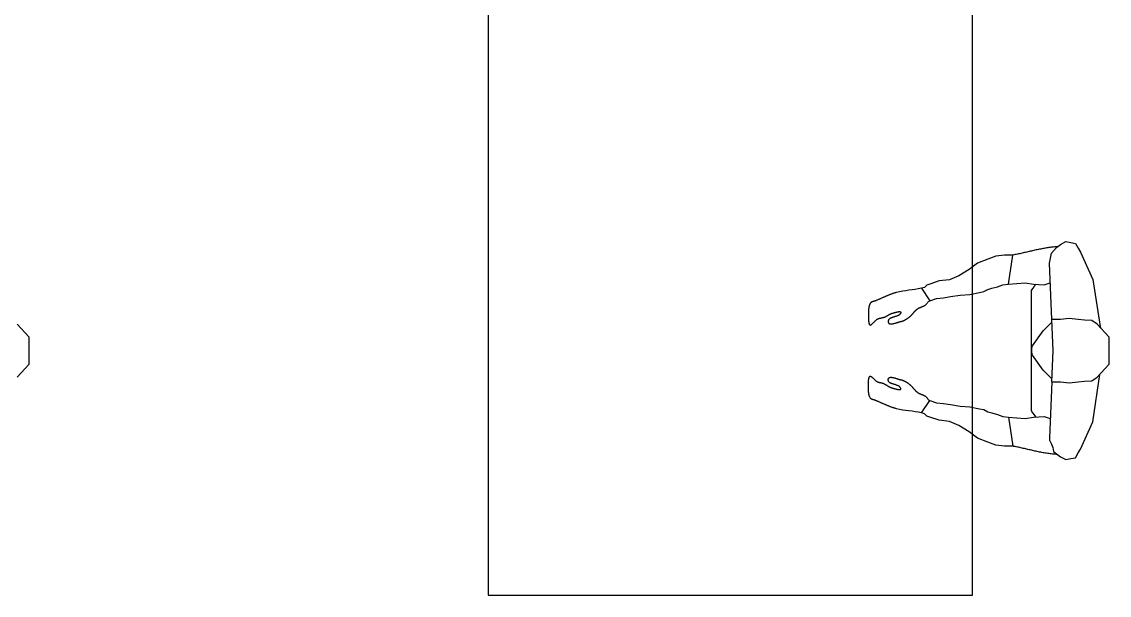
# Model space of a CAD drawing. Header units: millimetres. Extents: x -155 to 94595, y -3153 to 63413.
# Drawn here: x 79670 to 82408, y 54772 to 56214 of the extents above; entities that cross this region are included whole.
import ezdxf

# ---------------------------------------------------------------- set-up
doc = ezdxf.new("R2010")
doc.units = ezdxf.units.MM
doc.layers.add('int', color=185, linetype='Continuous')

msp = doc.modelspace()

# ---------------------------------------------------------------- linework, layer by layer
at = {"layer": 'int'}
for p, q in [((80844.65, 57270.146), (80844.65, 54771.746)), ((82063.85, 54771.746), (82063.85, 57270.146)), ((82285.373, 55654.44), (82298.568, 55661.365)), ((82298.568, 55661.365), (82311.33, 55658.812)), ((82311.33, 55658.812), (82322.816, 55656.515)), ((82182.682, 55630.954), (82179.745, 55630.328)), ((82185.617, 55631.594), (82182.682, 55630.954)), ((82188.552, 55632.244), (82185.617, 55631.594)), ((82191.485, 55632.905), (82188.552, 55632.244)), ((82194.417, 55633.573), (82191.485, 55632.905)), ((82197.348, 55634.248), (82194.417, 55633.573)), ((82200.278, 55634.927), (82197.348, 55634.248)), ((82203.209, 55635.609), (82200.278, 55634.927)), ((82206.139, 55636.291), (82203.209, 55635.609)), ((82209.069, 55636.972), (82206.139, 55636.291)), ((82211.999, 55637.651), (82209.069, 55636.972)), ((82214.93, 55638.325), (82211.999, 55637.651)), ((82217.862, 55638.993), (82214.93, 55638.325)), ((82220.795, 55639.652), (82217.862, 55638.993)), ((82223.728, 55640.301), (82220.795, 55639.652)), ((82226.664, 55640.939), (82223.728, 55640.301)), ((82229.6, 55641.563), (82226.664, 55640.939)), ((82232.539, 55642.172), (82229.6, 55641.563)), ((82235.479, 55642.764), (82232.539, 55642.172)), ((82238.422, 55643.336), (82235.479, 55642.764)), ((82241.368, 55643.888), (82238.422, 55643.336)), ((82244.316, 55644.418), (82241.368, 55643.888)), ((82247.266, 55644.923), (82244.316, 55644.418)), ((82250.22, 55645.402), (82247.266, 55644.923)), ((82253.178, 55645.853), (82250.22, 55645.402)), ((82256.139, 55646.275), (82253.178, 55645.853)), ((82259.103, 55646.664), (82256.139, 55646.275)), ((82257.699, 55607.312), (82262.689, 55632.415)), ((82262.072, 55647.021), (82259.103, 55646.664)), ((82265.045, 55647.343), (82262.072, 55647.021)), ((82262.689, 55632.415), (82275.102, 55646.736)), ((82262.689, 55632.415), (82262.689, 55632.415)), ((82268.022, 55647.628), (82265.045, 55647.343)), ((82271.004, 55647.874), (82268.022, 55647.628)), ((82273.99, 55648.079), (82271.004, 55647.874)), ((82276.982, 55648.243), (82273.99, 55648.079)), ((82275.102, 55646.736), (82285.373, 55654.44)), ((82277.118, 55648.248), (82276.982, 55648.243)), ((82322.816, 55656.515), (82329.8, 55644.604)), ((82329.8, 55644.604), (82335.482, 55634.661)), ((82335.482, 55634.661), (82366.648, 55566.095)), ((82076.061, 55606.91), (82055.014, 55591.074)), ((82102.324, 55617.011), (82076.061, 55606.91)), ((82122.168, 55624.643), (82102.324, 55617.011)), ((82144.159, 55627.241), (82122.168, 55624.643)), ((82165.026, 55627.461), (82144.159, 55627.241)), ((82154.575, 55554.309), (82165.026, 55627.461)), ((82167.975, 55627.994), (82165.026, 55627.461)), ((82170.921, 55628.549), (82167.975, 55627.994)), ((82173.864, 55629.124), (82170.921, 55628.549)), ((82176.805, 55629.718), (82173.864, 55629.124)), ((82179.745, 55630.328), (82176.805, 55629.718)), ((82263.263, 55465.599), (82257.699, 55607.312)), ((82055.014, 55591.074), (82029.172, 55575.21)), ((81948.618, 55551.842), (81942.706, 55545.756)), ((81956.02, 55554.309), (81948.618, 55551.842)), ((81980.082, 55562.33), (81956.02, 55554.309)), ((82005.831, 55565.207), (81980.082, 55562.33)), ((82029.172, 55575.21), (82005.831, 55565.207)), ((82126.585, 55547.805), (82140.259, 55552.878)), ((82140.259, 55552.878), (82154.575, 55554.309)), ((82154.575, 55554.309), (82175.39, 55556.391)), ((82175.39, 55556.391), (82196.614, 55557.753)), ((82196.614, 55557.753), (82217.277, 55554.309)), ((82218.758, 55548.626), (82214.888, 55543.229)), ((82217.277, 55554.309), (82244.02, 55552.894)), ((82222.64, 55554.028), (82218.758, 55548.626)), ((82244.02, 55552.894), (82259.656, 55557.471)), ((82244.02, 55552.894), (82244.02, 55552.894)), ((82366.648, 55566.095), (82366.648, 55566.095)), ((82366.648, 55566.095), (82385.347, 55447.665)), ((81839.995, 55521.285), (81838.672, 55520.7)), ((81841.319, 55521.867), (81839.995, 55521.285)), ((81842.644, 55522.446), (81841.319, 55521.867)), ((81843.971, 55523.021), (81842.644, 55522.446)), ((81845.299, 55523.593), (81843.971, 55523.021)), ((81846.629, 55524.159), (81845.299, 55523.593)), ((81847.96, 55524.721), (81846.629, 55524.159)), ((81849.294, 55525.277), (81847.96, 55524.721)), ((81850.629, 55525.827), (81849.294, 55525.277)), ((81851.967, 55526.371), (81850.629, 55525.827)), ((81853.307, 55526.907), (81851.967, 55526.371)), ((81854.65, 55527.436), (81853.307, 55526.907)), ((81855.996, 55527.957), (81854.65, 55527.436)), ((81857.344, 55528.47), (81855.996, 55527.957)), ((81858.696, 55528.973), (81857.344, 55528.47)), ((81860.051, 55529.467), (81858.696, 55528.973)), ((81861.409, 55529.952), (81860.051, 55529.467)), ((81862.771, 55530.425), (81861.409, 55529.952)), ((81864.137, 55530.888), (81862.771, 55530.425)), ((81865.506, 55531.34), (81864.137, 55530.888)), ((81866.88, 55531.779), (81865.506, 55531.34)), ((81868.257, 55532.206), (81866.88, 55531.779)), ((81869.64, 55532.621), (81868.257, 55532.206)), ((81871.026, 55533.022), (81869.64, 55532.621)), ((81872.417, 55533.409), (81871.026, 55533.022)), ((81880.142, 55535.249), (81872.417, 55533.409)), ((81887.954, 55536.673), (81880.142, 55535.249)), ((81895.825, 55537.812), (81887.954, 55536.673)), ((81903.728, 55538.798), (81895.825, 55537.812)), ((81911.636, 55539.764), (81903.728, 55538.798)), ((81919.522, 55540.842), (81911.636, 55539.764)), ((81927.359, 55542.163), (81919.522, 55540.842)), ((81935.119, 55543.859), (81927.359, 55542.163)), ((81942.706, 55545.756), (81935.119, 55543.859)), ((81935.119, 55543.859), (81956.02, 55512.508)), ((81990.749, 55520.038), (82008.271, 55522.958)), ((82008.271, 55522.958), (82032.569, 55527.008)), ((82032.569, 55527.008), (82057.264, 55528.577)), ((82057.264, 55528.577), (82081.423, 55533.409)), ((82081.423, 55533.409), (82092.239, 55535.572)), ((82092.239, 55535.572), (82102.181, 55540.832)), ((82102.181, 55540.832), (82112.774, 55543.859)), ((82112.774, 55543.859), (82126.585, 55547.805)), ((82214.888, 55543.229), (82211.234, 55538.103)), ((82211.234, 55538.103), (82211.234, 55236.106)), ((81802.598, 55494.33), (81802.454, 55493.273)), ((81802.765, 55495.381), (81802.598, 55494.33)), ((81802.957, 55496.426), (81802.765, 55495.381)), ((81803.175, 55497.463), (81802.957, 55496.426)), ((81803.421, 55498.493), (81803.175, 55497.463)), ((81803.697, 55499.514), (81803.421, 55498.493)), ((81804.003, 55500.528), (81803.697, 55499.514)), ((81804.343, 55501.532), (81804.003, 55500.528)), ((81804.716, 55502.528), (81804.343, 55501.532)), ((81805.126, 55503.513), (81804.716, 55502.528)), ((81805.572, 55504.489), (81805.126, 55503.513)), ((81806.058, 55505.454), (81805.572, 55504.489)), ((81806.225, 55505.836), (81806.058, 55505.454)), ((81806.412, 55506.198), (81806.225, 55505.836)), ((81806.617, 55506.541), (81806.412, 55506.198)), ((81806.841, 55506.866), (81806.617, 55506.541)), ((81807.082, 55507.173), (81806.841, 55506.866)), ((81807.34, 55507.463), (81807.082, 55507.173)), ((81807.614, 55507.738), (81807.34, 55507.463)), ((81807.903, 55507.996), (81807.614, 55507.738)), ((81808.206, 55508.241), (81807.903, 55507.996)), ((81808.523, 55508.471), (81808.206, 55508.241)), ((81808.853, 55508.689), (81808.523, 55508.471)), ((81809.194, 55508.894), (81808.853, 55508.689)), ((81809.547, 55509.088), (81809.194, 55508.894)), ((81809.911, 55509.27), (81809.547, 55509.088)), ((81810.284, 55509.443), (81809.911, 55509.27)), ((81810.666, 55509.606), (81810.284, 55509.443)), ((81811.057, 55509.761), (81810.666, 55509.606)), ((81811.455, 55509.908), (81811.057, 55509.761)), ((81811.859, 55510.048), (81811.455, 55509.908)), ((81812.269, 55510.181), (81811.859, 55510.048)), ((81812.685, 55510.309), (81812.269, 55510.181)), ((81813.105, 55510.432), (81812.685, 55510.309)), ((81813.528, 55510.551), (81813.105, 55510.432)), ((81813.955, 55510.667), (81813.528, 55510.551)), ((81814.383, 55510.78), (81813.955, 55510.667)), ((81814.813, 55510.891), (81814.383, 55510.78)), ((81815.243, 55511.001), (81814.813, 55510.891)), ((81815.673, 55511.111), (81815.243, 55511.001)), ((81816.102, 55511.221), (81815.673, 55511.111)), ((81816.529, 55511.332), (81816.102, 55511.221)), ((81816.954, 55511.445), (81816.529, 55511.332)), ((81817.375, 55511.561), (81816.954, 55511.445)), ((81817.792, 55511.68), (81817.375, 55511.561)), ((81818.204, 55511.804), (81817.792, 55511.68)), ((81818.611, 55511.932), (81818.204, 55511.804)), ((81819.011, 55512.066), (81818.611, 55511.932)), ((81819.404, 55512.206), (81819.011, 55512.066)), ((81819.789, 55512.353), (81819.404, 55512.206)), ((81820.166, 55512.508), (81819.789, 55512.353)), ((81821.492, 55513.079), (81820.166, 55512.508)), ((81822.816, 55513.654), (81821.492, 55513.079)), ((81824.139, 55514.232), (81822.816, 55513.654)), ((81825.462, 55514.814), (81824.139, 55514.232)), ((81826.784, 55515.398), (81825.462, 55514.814)), ((81828.105, 55515.985), (81826.784, 55515.398)), ((81829.426, 55516.574), (81828.105, 55515.985)), ((81830.746, 55517.163), (81829.426, 55516.574)), ((81832.066, 55517.754), (81830.746, 55517.163)), ((81833.387, 55518.344), (81832.066, 55517.754)), ((81834.707, 55518.935), (81833.387, 55518.344)), ((81836.028, 55519.525), (81834.707, 55518.935)), ((81837.35, 55520.113), (81836.028, 55519.525)), ((81838.672, 55520.7), (81837.35, 55520.113)), ((81927.159, 55493.263), (81927.676, 55493.562)), ((81927.676, 55493.562), (81928.198, 55493.852)), ((81928.198, 55493.852), (81928.725, 55494.134)), ((81928.725, 55494.134), (81929.256, 55494.408)), ((81929.256, 55494.408), (81929.792, 55494.675)), ((81929.792, 55494.675), (81930.332, 55494.935)), ((81930.332, 55494.935), (81930.876, 55495.189)), ((81930.876, 55495.189), (81931.422, 55495.438)), ((81931.422, 55495.438), (81931.972, 55495.682)), ((81931.972, 55495.682), (81932.524, 55495.922)), ((81932.524, 55495.922), (81933.078, 55496.159)), ((81933.078, 55496.159), (81933.634, 55496.392)), ((81933.634, 55496.392), (81934.191, 55496.624)), ((81934.191, 55496.624), (81934.749, 55496.853)), ((81934.749, 55496.853), (81935.308, 55497.082)), ((81935.308, 55497.082), (81935.867, 55497.31)), ((81935.867, 55497.31), (81936.427, 55497.539)), ((81936.427, 55497.539), (81936.985, 55497.768)), ((81936.985, 55497.768), (81937.543, 55497.999)), ((81937.543, 55497.999), (81938.1, 55498.232)), ((81938.1, 55498.232), (81938.655, 55498.467)), ((81938.655, 55498.467), (81939.208, 55498.706)), ((81939.208, 55498.706), (81939.76, 55498.949)), ((81939.76, 55498.949), (81940.308, 55499.196)), ((81940.308, 55499.196), (81940.854, 55499.449)), ((81940.854, 55499.449), (81941.396, 55499.707)), ((81941.396, 55499.707), (81941.934, 55499.972)), ((81941.934, 55499.972), (81942.469, 55500.244)), ((81942.469, 55500.244), (81942.999, 55500.523)), ((81942.999, 55500.523), (81943.524, 55500.811)), ((81943.524, 55500.811), (81944.044, 55501.108)), ((81944.044, 55501.108), (81944.558, 55501.414)), ((81944.558, 55501.414), (81945.067, 55501.731)), ((81945.067, 55501.731), (81945.569, 55502.058)), ((81945.569, 55502.058), (81947.004, 55503.229)), ((81947.004, 55503.229), (81948.268, 55504.624)), ((81948.268, 55504.624), (81949.429, 55506.151)), ((81949.429, 55506.151), (81950.553, 55507.716)), ((81950.553, 55507.716), (81951.707, 55509.228)), ((81951.707, 55509.228), (81952.958, 55510.592)), ((81952.958, 55510.592), (81954.374, 55511.716)), ((81954.374, 55511.716), (81956.02, 55512.508)), ((81956.02, 55512.508), (81972.892, 55518.132)), ((81972.892, 55518.132), (81990.749, 55520.038)), ((81801.961, 55467.1), (81801.895, 55466.022)), ((81801.958, 55484.638), (81801.955, 55483.543)), ((81801.955, 55483.543), (81801.959, 55482.446)), ((81801.971, 55485.731), (81801.958, 55484.638)), ((81801.959, 55482.446), (81801.969, 55481.347)), ((81802.011, 55468.183), (81801.961, 55467.1)), ((81801.969, 55481.347), (81801.984, 55480.247)), ((81801.995, 55486.82), (81801.971, 55485.731)), ((81801.984, 55480.247), (81802.002, 55479.146)), ((81802.032, 55487.907), (81801.995, 55486.82)), ((81802.002, 55479.146), (81802.021, 55478.045)), ((81802.048, 55469.269), (81802.011, 55468.183)), ((81802.021, 55478.045), (81802.041, 55476.943)), ((81802.082, 55488.989), (81802.032, 55487.907)), ((81802.041, 55476.943), (81802.059, 55475.842)), ((81802.071, 55470.359), (81802.048, 55469.269)), ((81802.059, 55475.842), (81802.074, 55474.742)), ((81802.085, 55471.451), (81802.071, 55470.359)), ((81802.074, 55474.742), (81802.084, 55473.644)), ((81802.148, 55490.067), (81802.082, 55488.989)), ((81802.084, 55473.644), (81802.088, 55472.546)), ((81802.088, 55472.546), (81802.085, 55471.451)), ((81802.231, 55491.141), (81802.148, 55490.067)), ((81802.333, 55492.21), (81802.231, 55491.141)), ((81802.454, 55493.273), (81802.333, 55492.21)), ((81825.126, 55466.251), (81824.646, 55466.039)), ((81825.611, 55466.451), (81825.126, 55466.251)), ((81826.101, 55466.641), (81825.611, 55466.451)), ((81826.597, 55466.82), (81826.101, 55466.641)), ((81827.096, 55466.99), (81826.597, 55466.82)), ((81827.6, 55467.152), (81827.096, 55466.99)), ((81828.108, 55467.306), (81827.6, 55467.152)), ((81828.619, 55467.453), (81828.108, 55467.306)), ((81829.134, 55467.593), (81828.619, 55467.453)), ((81829.651, 55467.728), (81829.134, 55467.593)), ((81830.171, 55467.858), (81829.651, 55467.728)), ((81830.693, 55467.983), (81830.171, 55467.858)), ((81831.217, 55468.105), (81830.693, 55467.983)), ((81831.742, 55468.224), (81831.217, 55468.105)), ((81832.269, 55468.341), (81831.742, 55468.224)), ((81832.796, 55468.457), (81832.269, 55468.341)), ((81833.324, 55468.572), (81832.796, 55468.457)), ((81833.851, 55468.687), (81833.324, 55468.572)), ((81834.379, 55468.803), (81833.851, 55468.687)), ((81834.906, 55468.92), (81834.379, 55468.803)), ((81835.432, 55469.04), (81834.906, 55468.92)), ((81835.957, 55469.162), (81835.432, 55469.04)), ((81836.481, 55469.288), (81835.957, 55469.162)), ((81837.003, 55469.419), (81836.481, 55469.288)), ((81837.522, 55469.554), (81837.003, 55469.419)), ((81838.039, 55469.696), (81837.522, 55469.554)), ((81838.553, 55469.844), (81838.039, 55469.696)), ((81839.063, 55469.999), (81838.553, 55469.844)), ((81839.57, 55470.162), (81839.063, 55469.999)), ((81840.073, 55470.334), (81839.57, 55470.162)), ((81840.572, 55470.516), (81840.073, 55470.334)), ((81841.066, 55470.707), (81840.572, 55470.516)), ((81841.066, 55470.707), (81841.621, 55470.935)), ((81841.621, 55470.935), (81842.171, 55471.173)), ((81842.171, 55471.173), (81842.717, 55471.421)), ((81842.717, 55471.421), (81843.259, 55471.678)), ((81843.259, 55471.678), (81843.798, 55471.943)), ((81843.798, 55471.943), (81844.334, 55472.215)), ((81844.334, 55472.215), (81844.866, 55472.495)), ((81844.866, 55472.495), (81845.396, 55472.781)), ((81845.396, 55472.781), (81845.924, 55473.072)), ((81845.924, 55473.072), (81846.449, 55473.369)), ((81846.449, 55473.369), (81846.973, 55473.669)), ((81846.973, 55473.669), (81847.495, 55473.974)), ((81847.495, 55473.974), (81848.015, 55474.281)), ((81848.015, 55474.281), (81848.535, 55474.591)), ((81848.535, 55474.591), (81849.054, 55474.902)), ((81849.054, 55474.902), (81849.572, 55475.215)), ((81849.572, 55475.215), (81850.09, 55475.527)), ((81850.09, 55475.527), (81850.608, 55475.84)), ((81850.608, 55475.84), (81851.126, 55476.151)), ((81851.126, 55476.151), (81851.645, 55476.461)), ((81851.645, 55476.461), (81852.164, 55476.768)), ((81852.164, 55476.768), (81852.685, 55477.073)), ((81852.685, 55477.073), (81853.207, 55477.374)), ((81853.207, 55477.374), (81853.731, 55477.67)), ((81854.357, 55466.657), (81853.729, 55466.042)), ((81853.731, 55477.67), (81854.257, 55477.962)), ((81854.257, 55477.962), (81854.785, 55478.248)), ((81855.049, 55467.228), (81854.357, 55466.657)), ((81854.785, 55478.248), (81855.315, 55478.528)), ((81855.801, 55467.76), (81855.049, 55467.228)), ((81855.315, 55478.528), (81855.848, 55478.801)), ((81856.608, 55468.256), (81855.801, 55467.76)), ((81855.848, 55478.801), (81856.384, 55479.066)), ((81856.384, 55479.066), (81856.923, 55479.323)), ((81857.465, 55468.719), (81856.608, 55468.256)), ((81856.923, 55479.323), (81857.466, 55479.571)), ((81858.369, 55469.152), (81857.465, 55468.719)), ((81857.466, 55479.571), (81858.012, 55479.81)), ((81858.012, 55479.81), (81858.563, 55480.038)), ((81859.313, 55469.56), (81858.369, 55469.152)), ((81858.563, 55480.038), (81859.118, 55480.256)), ((81859.118, 55480.256), (81859.677, 55480.462)), ((81860.294, 55469.945), (81859.313, 55469.56)), ((81859.677, 55480.462), (81860.242, 55480.656)), ((81860.242, 55480.656), (81860.811, 55480.837)), ((81861.307, 55470.311), (81860.294, 55469.945)), ((81860.811, 55480.837), (81861.386, 55481.004)), ((81862.348, 55470.66), (81861.307, 55470.311)), ((81861.386, 55481.004), (81861.967, 55481.157)), ((81861.967, 55481.157), (81862.512, 55481.297)), ((81863.411, 55470.998), (81862.348, 55470.66)), ((81862.512, 55481.297), (81863.098, 55481.454)), ((81863.098, 55481.454), (81863.722, 55481.626)), ((81864.492, 55471.326), (81863.411, 55470.998)), ((81863.722, 55481.626), (81864.381, 55481.811)), ((81864.381, 55481.811), (81865.072, 55482.007)), ((81865.588, 55471.648), (81864.492, 55471.326)), ((81865.072, 55482.007), (81865.79, 55482.212)), ((81866.692, 55471.968), (81865.588, 55471.648)), ((81865.79, 55482.212), (81866.533, 55482.424)), ((81866.533, 55482.424), (81867.298, 55482.642)), ((81867.8, 55472.288), (81866.692, 55471.968)), ((81867.298, 55482.642), (81868.08, 55482.862)), ((81868.909, 55472.613), (81867.8, 55472.288)), ((81868.08, 55482.862), (81868.876, 55483.084)), ((81868.876, 55483.084), (81869.683, 55483.305)), ((81870.013, 55472.946), (81868.909, 55472.613)), ((81869.683, 55483.305), (81870.498, 55483.523)), ((81871.107, 55473.29), (81870.013, 55472.946)), ((81870.498, 55483.523), (81871.317, 55483.737)), ((81872.187, 55473.649), (81871.107, 55473.29)), ((81871.317, 55483.737), (81872.137, 55483.944)), ((81872.137, 55483.944), (81872.954, 55484.142)), ((81873.249, 55474.025), (81872.187, 55473.649)), ((81872.954, 55484.142), (81873.764, 55484.33)), ((81874.288, 55474.422), (81873.249, 55474.025)), ((81873.764, 55484.33), (81874.566, 55484.505)), ((81875.298, 55474.844), (81874.288, 55474.422)), ((81874.566, 55484.505), (81875.354, 55484.665)), ((81876.277, 55475.294), (81875.298, 55474.844)), ((81875.354, 55484.665), (81876.126, 55484.809)), ((81876.126, 55484.809), (81876.878, 55484.934)), ((81877.218, 55475.775), (81876.277, 55475.294)), ((81876.878, 55484.934), (81877.607, 55485.038)), ((81878.118, 55476.291), (81877.218, 55475.775)), ((81877.607, 55485.038), (81878.309, 55485.121)), ((81878.972, 55476.845), (81878.118, 55476.291)), ((81878.309, 55485.121), (81878.981, 55485.178)), ((81879.775, 55477.44), (81878.972, 55476.845)), ((81878.981, 55485.178), (81879.62, 55485.209)), ((81879.62, 55485.209), (81880.222, 55485.212)), ((81880.523, 55478.081), (81879.775, 55477.44)), ((81880.222, 55485.212), (81880.783, 55485.184)), ((81881.21, 55478.769), (81880.523, 55478.081)), ((81880.783, 55485.184), (81881.301, 55485.124)), ((81881.834, 55479.509), (81881.21, 55478.769)), ((81881.301, 55485.124), (81881.772, 55485.03)), ((81881.772, 55485.03), (81882.193, 55484.899)), ((81882.387, 55480.304), (81881.834, 55479.509)), ((81882.193, 55484.899), (81882.559, 55484.73)), ((81882.868, 55481.157), (81882.387, 55480.304)), ((81882.559, 55484.73), (81882.868, 55484.521)), ((81882.868, 55484.521), (81883.117, 55484.269)), ((81883.14, 55481.76), (81882.868, 55481.157)), ((81883.117, 55484.269), (81883.301, 55483.973)), ((81883.328, 55482.307), (81883.14, 55481.76)), ((81883.301, 55483.973), (81883.417, 55483.631)), ((81883.434, 55482.8), (81883.328, 55482.307)), ((81883.417, 55483.631), (81883.463, 55483.24)), ((81883.463, 55483.24), (81883.434, 55482.8)), ((81896.761, 55465.941), (81897.28, 55466.256)), ((81897.28, 55466.256), (81897.796, 55466.577)), ((81897.796, 55466.577), (81898.309, 55466.901)), ((81898.309, 55466.901), (81898.82, 55467.23)), ((81898.82, 55467.23), (81899.327, 55467.563)), ((81899.327, 55467.563), (81899.832, 55467.9)), ((81899.832, 55467.9), (81900.334, 55468.241)), ((81900.334, 55468.241), (81900.833, 55468.585)), ((81900.833, 55468.585), (81901.33, 55468.932)), ((81901.33, 55468.932), (81901.823, 55469.282)), ((81901.823, 55469.282), (81902.314, 55469.635)), ((81902.314, 55469.635), (81902.801, 55469.99)), ((81902.801, 55469.99), (81903.286, 55470.347)), ((81903.286, 55470.347), (81903.768, 55470.707)), ((81903.768, 55470.707), (81904.37, 55471.169)), ((81904.37, 55471.169), (81904.962, 55471.642)), ((81904.962, 55471.642), (81905.543, 55472.126)), ((81905.543, 55472.126), (81906.116, 55472.621)), ((81906.116, 55472.621), (81906.679, 55473.126)), ((81906.679, 55473.126), (81907.235, 55473.64)), ((81907.235, 55473.64), (81907.783, 55474.162)), ((81907.783, 55474.162), (81908.323, 55474.693)), ((81908.323, 55474.693), (81908.858, 55475.23)), ((81908.858, 55475.23), (81909.386, 55475.775)), ((81909.386, 55475.775), (81909.909, 55476.325)), ((81909.909, 55476.325), (81910.427, 55476.881)), ((81910.427, 55476.881), (81910.941, 55477.442)), ((81910.941, 55477.442), (81911.452, 55478.006)), ((81911.452, 55478.006), (81911.959, 55478.574)), ((81911.959, 55478.574), (81912.464, 55479.145)), ((81912.464, 55479.145), (81912.967, 55479.719)), ((81912.967, 55479.719), (81913.468, 55480.293)), ((81913.468, 55480.293), (81913.968, 55480.869)), ((81913.968, 55480.869), (81914.469, 55481.445)), ((81914.469, 55481.445), (81914.969, 55482.021)), ((81914.969, 55482.021), (81915.471, 55482.596)), ((81915.471, 55482.596), (81915.973, 55483.169)), ((81915.973, 55483.169), (81916.478, 55483.74)), ((81916.478, 55483.74), (81916.985, 55484.308)), ((81916.985, 55484.308), (81917.496, 55484.873)), ((81917.496, 55484.873), (81918.01, 55485.434)), ((81918.01, 55485.434), (81918.528, 55485.989)), ((81918.528, 55485.989), (81919.051, 55486.54)), ((81919.051, 55486.54), (81919.579, 55487.084)), ((81919.579, 55487.084), (81920.114, 55487.622)), ((81920.114, 55487.622), (81920.655, 55488.152)), ((81920.655, 55488.152), (81921.202, 55488.675)), ((81921.202, 55488.675), (81921.758, 55489.189)), ((81921.758, 55489.189), (81922.321, 55489.693)), ((81922.321, 55489.693), (81922.894, 55490.188)), ((81922.894, 55490.188), (81923.475, 55490.673)), ((81923.475, 55490.673), (81924.067, 55491.146)), ((81924.067, 55491.146), (81924.669, 55491.608)), ((81924.669, 55491.608), (81925.153, 55491.962)), ((81925.153, 55491.962), (81925.645, 55492.304)), ((81925.645, 55492.304), (81926.143, 55492.634)), ((81926.143, 55492.634), (81926.648, 55492.954)), ((81926.648, 55492.954), (81927.159, 55493.263)), ((82307.418, 55468.045), (82285.165, 55465.598)), ((82329.444, 55465.598), (82307.418, 55468.045)), ((79688.824, 55421.26), (79658.561, 55453.522)), ((81801.812, 55464.948), (81801.71, 55463.88)), ((81801.71, 55463.88), (81801.919, 55462.629)), ((81801.895, 55466.022), (81801.812, 55464.948)), ((81801.919, 55462.629), (81802.119, 55461.444)), ((81802.119, 55461.444), (81802.312, 55460.325)), ((81802.312, 55460.325), (81802.499, 55459.272)), ((81802.499, 55459.272), (81802.684, 55458.285)), ((81802.684, 55458.285), (81802.868, 55457.364)), ((81802.868, 55457.364), (81803.053, 55456.509)), ((81803.053, 55456.509), (81803.241, 55455.72)), ((81803.241, 55455.72), (81803.434, 55454.997)), ((81803.434, 55454.997), (81803.634, 55454.34)), ((81803.634, 55454.34), (81803.843, 55453.75)), ((81803.843, 55453.75), (81804.063, 55453.225)), ((81804.063, 55453.225), (81804.296, 55452.767)), ((81804.296, 55452.767), (81804.544, 55452.375)), ((81804.544, 55452.375), (81804.809, 55452.049)), ((81804.809, 55452.049), (81805.093, 55451.789)), ((81805.093, 55451.789), (81805.398, 55451.595)), ((81805.398, 55451.595), (81805.726, 55451.468)), ((81805.726, 55451.468), (81806.079, 55451.408)), ((81806.079, 55451.408), (81806.459, 55451.413)), ((81806.459, 55451.413), (81806.868, 55451.486)), ((81806.868, 55451.486), (81807.308, 55451.624)), ((81807.308, 55451.624), (81807.782, 55451.829)), ((81807.782, 55451.829), (81808.29, 55452.101)), ((81808.29, 55452.101), (81808.835, 55452.439)), ((81808.835, 55452.439), (81809.419, 55452.843)), ((81809.419, 55452.843), (81810.044, 55453.315)), ((81810.044, 55453.315), (81810.712, 55453.853)), ((81810.712, 55453.853), (81811.426, 55454.457)), ((81811.426, 55454.457), (81812.186, 55455.128)), ((81812.186, 55455.128), (81812.995, 55455.866)), ((81812.995, 55455.866), (81813.855, 55456.671)), ((81813.855, 55456.671), (81814.768, 55457.543)), ((81814.768, 55457.543), (81815.736, 55458.481)), ((81815.736, 55458.481), (81816.762, 55459.486)), ((81816.762, 55459.486), (81817.846, 55460.558)), ((81817.846, 55460.558), (81818.991, 55461.697)), ((81818.991, 55461.697), (81820.199, 55462.903)), ((81820.199, 55462.903), (81821.472, 55464.176)), ((81821.904, 55464.488), (81821.472, 55464.176)), ((81822.343, 55464.783), (81821.904, 55464.488)), ((81822.79, 55465.063), (81822.343, 55464.783)), ((81823.244, 55465.328), (81822.79, 55465.063)), ((81823.705, 55465.578), (81823.244, 55465.328)), ((81824.172, 55465.815), (81823.705, 55465.578)), ((81824.646, 55466.039), (81824.172, 55465.815)), ((81851.566, 55461.266), (81851.517, 55460.257)), ((81851.517, 55460.257), (81851.558, 55459.337)), ((81851.558, 55459.337), (81851.679, 55458.505)), ((81851.713, 55462.209), (81851.566, 55461.266)), ((81851.679, 55458.505), (81851.876, 55457.757)), ((81851.951, 55463.088), (81851.713, 55462.209)), ((81851.876, 55457.757), (81852.147, 55457.091)), ((81852.276, 55463.908), (81851.951, 55463.088)), ((81852.147, 55457.091), (81852.489, 55456.503)), ((81852.684, 55464.671), (81852.276, 55463.908)), ((81852.489, 55456.503), (81852.897, 55455.989)), ((81853.169, 55465.381), (81852.684, 55464.671)), ((81852.897, 55455.989), (81853.369, 55455.548)), ((81853.729, 55466.042), (81853.169, 55465.381)), ((81853.369, 55455.548), (81853.902, 55455.174)), ((81853.902, 55455.174), (81854.491, 55454.867)), ((81854.491, 55454.867), (81855.136, 55454.621)), ((81855.136, 55454.621), (81855.83, 55454.435)), ((81855.83, 55454.435), (81856.573, 55454.304)), ((81856.573, 55454.304), (81857.36, 55454.226)), ((81857.36, 55454.226), (81858.188, 55454.198)), ((81858.188, 55454.198), (81859.055, 55454.216)), ((81859.055, 55454.216), (81859.956, 55454.276)), ((81859.956, 55454.276), (81860.888, 55454.377)), ((81860.888, 55454.377), (81861.849, 55454.515)), ((81861.849, 55454.515), (81862.836, 55454.686)), ((81862.836, 55454.686), (81863.843, 55454.887)), ((81863.843, 55454.887), (81864.87, 55455.116)), ((81864.87, 55455.116), (81865.912, 55455.369)), ((81865.912, 55455.369), (81866.966, 55455.642)), ((81866.966, 55455.642), (81868.03, 55455.933)), ((81868.03, 55455.933), (81869.099, 55456.239)), ((81869.099, 55456.239), (81870.17, 55456.556)), ((81870.17, 55456.556), (81871.241, 55456.881)), ((81871.241, 55456.881), (81872.308, 55457.211)), ((81872.308, 55457.211), (81873.368, 55457.543)), ((81873.368, 55457.543), (81874.418, 55457.873)), ((81874.418, 55457.873), (81875.454, 55458.199)), ((81875.454, 55458.199), (81876.473, 55458.517)), ((81876.473, 55458.517), (81877.473, 55458.824)), ((81877.473, 55458.824), (81878.449, 55459.117)), ((81878.449, 55459.117), (81879.398, 55459.392)), ((81879.398, 55459.392), (81880.318, 55459.647)), ((81880.318, 55459.647), (81881.205, 55459.878)), ((81881.205, 55459.878), (81882.056, 55460.082)), ((81882.056, 55460.082), (81882.868, 55460.257)), ((81882.868, 55460.257), (81883.457, 55460.38)), ((81883.457, 55460.38), (81884.044, 55460.514)), ((81884.044, 55460.514), (81884.628, 55460.658)), ((81884.628, 55460.658), (81885.209, 55460.812)), ((81885.209, 55460.812), (81885.787, 55460.976)), ((81885.787, 55460.976), (81886.363, 55461.149)), ((81886.363, 55461.149), (81886.936, 55461.331)), ((81886.936, 55461.331), (81887.506, 55461.523)), ((81887.506, 55461.523), (81888.073, 55461.723)), ((81888.073, 55461.723), (81888.637, 55461.932)), ((81888.637, 55461.932), (81889.198, 55462.149)), ((81889.198, 55462.149), (81889.757, 55462.374)), ((81889.757, 55462.374), (81890.313, 55462.608)), ((81890.313, 55462.608), (81890.865, 55462.848)), ((81890.865, 55462.848), (81891.416, 55463.097)), ((81891.416, 55463.097), (81891.963, 55463.352)), ((81891.963, 55463.352), (81892.507, 55463.615)), ((81892.507, 55463.615), (81893.049, 55463.884)), ((81893.049, 55463.884), (81893.588, 55464.16)), ((81893.588, 55464.16), (81894.124, 55464.443)), ((81894.124, 55464.443), (81894.657, 55464.731)), ((81894.657, 55464.731), (81895.187, 55465.025)), ((81895.187, 55465.025), (81895.715, 55465.325)), ((81895.715, 55465.325), (81896.239, 55465.63)), ((81896.239, 55465.63), (81896.761, 55465.941)), ((82241.568, 55436.819), (82263.308, 55458.56)), ((82285.165, 55465.598), (82263.026, 55465.598)), ((82263.026, 55465.598), (82266.166, 55387.105)), ((82345.964, 55463.762), (82329.444, 55465.598)), ((82363.954, 55463.071), (82345.964, 55463.762)), ((82377.747, 55453.522), (82363.954, 55463.071)), ((82408.011, 55421.26), (82377.747, 55453.522)), ((82385.347, 55447.665), (82385.773, 55444.966)), ((79688.824, 55387.105), (79688.824, 55421.26)), ((79688.824, 55421.26), (79688.824, 55421.26)), ((82214.683, 55399.18), (82241.568, 55436.819)), ((82241.568, 55436.819), (82241.568, 55436.819)), ((82408.011, 55387.105), (82408.011, 55421.26)), ((82408.011, 55421.26), (82408.011, 55421.26)), ((79688.824, 55352.949), (79688.824, 55387.105)), ((82212.778, 55392.765), (82214.683, 55399.18)), ((82212.778, 55392.765), (82212.778, 55392.765)), ((82212.778, 55381.771), (82212.778, 55392.765)), ((82266.166, 55387.105), (82263.026, 55308.611)), ((82408.011, 55352.949), (82408.011, 55387.105)), ((82212.778, 55381.771), (82212.778, 55381.771)), ((82214.683, 55375.355), (82212.778, 55381.771)), ((82241.568, 55337.716), (82214.683, 55375.355)), ((79658.561, 55320.687), (79688.824, 55352.949)), ((79688.824, 55352.949), (79688.824, 55352.949)), ((82241.568, 55337.716), (82241.568, 55337.716)), ((82263.32, 55315.964), (82241.568, 55337.716)), ((82377.747, 55320.687), (82408.011, 55352.949)), ((82408.011, 55352.949), (82408.011, 55352.949)), ((81801.71, 55310.329), (81801.919, 55311.58)), ((81801.812, 55309.261), (81801.71, 55310.329)), ((81801.895, 55308.187), (81801.812, 55309.261)), ((81801.961, 55307.109), (81801.895, 55308.187)), ((81801.919, 55311.58), (81802.119, 55312.765)), ((81802.011, 55306.026), (81801.961, 55307.109)), ((81802.048, 55304.94), (81802.011, 55306.026)), ((81802.071, 55303.85), (81802.048, 55304.94)), ((81802.085, 55302.758), (81802.071, 55303.85)), ((81802.088, 55301.663), (81802.085, 55302.758)), ((81802.119, 55312.765), (81802.312, 55313.884)), ((81802.312, 55313.884), (81802.499, 55314.937)), ((81802.499, 55314.937), (81802.684, 55315.924)), ((81802.684, 55315.924), (81802.868, 55316.845)), ((81802.868, 55316.845), (81803.053, 55317.7)), ((81803.053, 55317.7), (81803.241, 55318.489)), ((81803.241, 55318.489), (81803.434, 55319.212)), ((81803.434, 55319.212), (81803.634, 55319.869)), ((81803.634, 55319.869), (81803.843, 55320.459)), ((81803.843, 55320.459), (81804.063, 55320.984)), ((81804.063, 55320.984), (81804.296, 55321.442)), ((81804.296, 55321.442), (81804.544, 55321.835)), ((81804.544, 55321.835), (81804.809, 55322.161)), ((81804.809, 55322.161), (81805.093, 55322.42)), ((81805.093, 55322.42), (81805.398, 55322.614)), ((81805.398, 55322.614), (81805.726, 55322.741)), ((81805.726, 55322.741), (81806.079, 55322.801)), ((81806.079, 55322.801), (81806.459, 55322.796)), ((81806.459, 55322.796), (81806.868, 55322.724)), ((81806.868, 55322.724), (81807.308, 55322.585)), ((81807.308, 55322.585), (81807.782, 55322.38)), ((81807.782, 55322.38), (81808.29, 55322.108)), ((81808.29, 55322.108), (81808.835, 55321.77)), ((81808.835, 55321.77), (81809.419, 55321.366)), ((81809.419, 55321.366), (81810.044, 55320.894)), ((81810.044, 55320.894), (81810.712, 55320.357)), ((81810.712, 55320.357), (81811.426, 55319.752)), ((81811.426, 55319.752), (81812.186, 55319.081)), ((81812.186, 55319.081), (81812.995, 55318.343)), ((81812.995, 55318.343), (81813.855, 55317.538)), ((81813.855, 55317.538), (81814.768, 55316.667)), ((81814.768, 55316.667), (81815.736, 55315.728)), ((81815.736, 55315.728), (81816.762, 55314.723)), ((81816.762, 55314.723), (81817.846, 55313.651)), ((81817.846, 55313.651), (81818.991, 55312.512)), ((81818.991, 55312.512), (81820.199, 55311.306)), ((81820.199, 55311.306), (81821.472, 55310.034)), ((81821.904, 55309.722), (81821.472, 55310.034)), ((81822.343, 55309.426), (81821.904, 55309.722)), ((81822.79, 55309.146), (81822.343, 55309.426)), ((81823.244, 55308.882), (81822.79, 55309.146)), ((81823.705, 55308.631), (81823.244, 55308.882)), ((81824.172, 55308.394), (81823.705, 55308.631)), ((81824.646, 55308.17), (81824.172, 55308.394)), ((81825.126, 55307.959), (81824.646, 55308.17)), ((81825.611, 55307.758), (81825.126, 55307.959)), ((81826.101, 55307.569), (81825.611, 55307.758)), ((81826.597, 55307.389), (81826.101, 55307.569)), ((81827.096, 55307.219), (81826.597, 55307.389)), ((81827.6, 55307.057), (81827.096, 55307.219)), ((81828.108, 55306.903), (81827.6, 55307.057)), ((81828.619, 55306.756), (81828.108, 55306.903)), ((81829.134, 55306.616), (81828.619, 55306.756)), ((81829.651, 55306.481), (81829.134, 55306.616)), ((81830.171, 55306.351), (81829.651, 55306.481)), ((81830.693, 55306.226), (81830.171, 55306.351)), ((81831.217, 55306.104), (81830.693, 55306.226)), ((81831.742, 55305.985), (81831.217, 55306.104)), ((81832.269, 55305.868), (81831.742, 55305.985)), ((81832.796, 55305.752), (81832.269, 55305.868)), ((81833.324, 55305.637), (81832.796, 55305.752)), ((81833.851, 55305.522), (81833.324, 55305.637)), ((81834.379, 55305.406), (81833.851, 55305.522)), ((81834.906, 55305.289), (81834.379, 55305.406)), ((81835.432, 55305.169), (81834.906, 55305.289)), ((81835.957, 55305.047), (81835.432, 55305.169)), ((81836.481, 55304.921), (81835.957, 55305.047)), ((81837.003, 55304.79), (81836.481, 55304.921)), ((81837.522, 55304.655), (81837.003, 55304.79)), ((81838.039, 55304.513), (81837.522, 55304.655)), ((81838.553, 55304.365), (81838.039, 55304.513)), ((81839.063, 55304.21), (81838.553, 55304.365)), ((81839.57, 55304.047), (81839.063, 55304.21)), ((81840.073, 55303.875), (81839.57, 55304.047)), ((81840.572, 55303.694), (81840.073, 55303.875)), ((81841.066, 55303.502), (81840.572, 55303.694)), ((81841.066, 55303.502), (81841.621, 55303.274)), ((81841.621, 55303.274), (81842.171, 55303.036)), ((81842.171, 55303.036), (81842.717, 55302.788)), ((81842.717, 55302.788), (81843.259, 55302.531)), ((81843.259, 55302.531), (81843.798, 55302.266)), ((81843.798, 55302.266), (81844.334, 55301.994)), ((81844.334, 55301.994), (81844.866, 55301.714)), ((81851.517, 55313.952), (81851.558, 55314.872)), ((81851.566, 55312.943), (81851.517, 55313.952)), ((81851.558, 55314.872), (81851.679, 55315.704)), ((81851.713, 55312.001), (81851.566, 55312.943)), ((81851.679, 55315.704), (81851.876, 55316.452)), ((81851.951, 55311.121), (81851.713, 55312.001)), ((81851.876, 55316.452), (81852.147, 55317.118)), ((81852.276, 55310.301), (81851.951, 55311.121)), ((81852.147, 55317.118), (81852.489, 55317.707)), ((81852.684, 55309.538), (81852.276, 55310.301)), ((81852.489, 55317.707), (81852.897, 55318.22)), ((81853.169, 55308.828), (81852.684, 55309.538)), ((81852.897, 55318.22), (81853.369, 55318.662)), ((81853.729, 55308.167), (81853.169, 55308.828)), ((81853.369, 55318.662), (81853.902, 55319.035)), ((81854.357, 55307.553), (81853.729, 55308.167)), ((81853.902, 55319.035), (81854.491, 55319.342)), ((81855.049, 55306.981), (81854.357, 55307.553)), ((81854.491, 55319.342), (81855.136, 55319.588)), ((81855.801, 55306.449), (81855.049, 55306.981)), ((81855.136, 55319.588), (81855.83, 55319.774)), ((81856.608, 55305.953), (81855.801, 55306.449)), ((81855.83, 55319.774), (81856.573, 55319.905)), ((81856.573, 55319.905), (81857.36, 55319.983)), ((81857.465, 55305.49), (81856.608, 55305.953)), ((81857.36, 55319.983), (81858.188, 55320.011)), ((81858.369, 55305.057), (81857.465, 55305.49)), ((81858.188, 55320.011), (81859.055, 55319.994)), ((81859.313, 55304.649), (81858.369, 55305.057)), ((81859.055, 55319.994), (81859.956, 55319.933)), ((81860.294, 55304.264), (81859.313, 55304.649)), ((81859.956, 55319.933), (81860.888, 55319.832)), ((81861.307, 55303.899), (81860.294, 55304.264)), ((81860.888, 55319.832), (81861.849, 55319.694)), ((81862.348, 55303.549), (81861.307, 55303.899)), ((81861.849, 55319.694), (81862.836, 55319.523)), ((81863.411, 55303.212), (81862.348, 55303.549)), ((81862.836, 55319.523), (81863.843, 55319.322)), ((81864.492, 55302.884), (81863.411, 55303.212)), ((81863.843, 55319.322), (81864.87, 55319.093)), ((81865.588, 55302.561), (81864.492, 55302.884)), ((81864.87, 55319.093), (81865.912, 55318.84)), ((81866.692, 55302.242), (81865.588, 55302.561)), ((81865.912, 55318.84), (81866.966, 55318.567)), ((81867.8, 55301.921), (81866.692, 55302.242)), ((81866.966, 55318.567), (81868.03, 55318.276)), ((81868.909, 55301.596), (81867.8, 55301.921)), ((81868.03, 55318.276), (81869.099, 55317.97)), ((81869.099, 55317.97), (81870.17, 55317.653)), ((81870.17, 55317.653), (81871.241, 55317.328)), ((81871.241, 55317.328), (81872.308, 55316.998)), ((81872.308, 55316.998), (81873.368, 55316.666)), ((81873.368, 55316.666), (81874.418, 55316.336)), ((81874.418, 55316.336), (81875.454, 55316.01)), ((81875.454, 55316.01), (81876.473, 55315.692)), ((81876.473, 55315.692), (81877.473, 55315.385)), ((81877.473, 55315.385), (81878.449, 55315.093)), ((81878.449, 55315.093), (81879.398, 55314.817)), ((81879.398, 55314.817), (81880.318, 55314.562)), ((81880.318, 55314.562), (81881.205, 55314.331)), ((81881.205, 55314.331), (81882.056, 55314.127)), ((81882.056, 55314.127), (81882.868, 55313.952)), ((81882.868, 55313.952), (81883.457, 55313.829)), ((81883.457, 55313.829), (81884.044, 55313.695)), ((81884.044, 55313.695), (81884.628, 55313.551)), ((81884.628, 55313.551), (81885.209, 55313.397)), ((81885.209, 55313.397), (81885.787, 55313.233)), ((81885.787, 55313.233), (81886.363, 55313.06)), ((81886.363, 55313.06), (81886.936, 55312.878)), ((81886.936, 55312.878), (81887.506, 55312.686)), ((81887.506, 55312.686), (81888.073, 55312.486)), ((81888.073, 55312.486), (81888.637, 55312.277)), ((81888.637, 55312.277), (81889.198, 55312.06)), ((81889.198, 55312.06), (81889.757, 55311.835)), ((81889.757, 55311.835), (81890.313, 55311.602)), ((81890.313, 55311.602), (81890.865, 55311.361)), ((81890.865, 55311.361), (81891.416, 55311.112)), ((81891.416, 55311.112), (81891.963, 55310.857)), ((81891.963, 55310.857), (81892.507, 55310.594)), ((81892.507, 55310.594), (81893.049, 55310.325)), ((81893.049, 55310.325), (81893.588, 55310.049)), ((81893.588, 55310.049), (81894.124, 55309.766)), ((81894.124, 55309.766), (81894.657, 55309.478)), ((81894.657, 55309.478), (81895.187, 55309.184)), ((81895.187, 55309.184), (81895.715, 55308.884)), ((81895.715, 55308.884), (81896.239, 55308.579)), ((81896.239, 55308.579), (81896.761, 55308.268)), ((81896.761, 55308.268), (81897.28, 55307.953)), ((81897.28, 55307.953), (81897.796, 55307.633)), ((81897.796, 55307.633), (81898.309, 55307.308)), ((81898.309, 55307.308), (81898.82, 55306.979)), ((81898.82, 55306.979), (81899.327, 55306.646)), ((81899.327, 55306.646), (81899.832, 55306.309)), ((81899.832, 55306.309), (81900.334, 55305.968)), ((81900.334, 55305.968), (81900.833, 55305.624)), ((81900.833, 55305.624), (81901.33, 55305.277)), ((81901.33, 55305.277), (81901.823, 55304.927)), ((81901.823, 55304.927), (81902.314, 55304.574)), ((81902.314, 55304.574), (81902.801, 55304.219)), ((81902.801, 55304.219), (81903.286, 55303.862)), ((81903.286, 55303.862), (81903.768, 55303.502)), ((81903.768, 55303.502), (81904.37, 55303.041)), ((81904.37, 55303.041), (81904.962, 55302.567)), ((81904.962, 55302.567), (81905.543, 55302.083)), ((81905.543, 55302.083), (81906.116, 55301.588)), ((82263.263, 55308.611), (82257.699, 55166.897)), ((82263.026, 55308.611), (82285.165, 55308.611)), ((82285.165, 55308.611), (82307.418, 55306.164)), ((82307.418, 55306.164), (82329.444, 55308.611)), ((82329.444, 55308.611), (82345.964, 55310.447)), ((82345.964, 55310.447), (82363.954, 55311.138)), ((82363.954, 55311.138), (82377.747, 55320.687)), ((82366.33, 55208.257), (82384.482, 55326.773)), ((82384.482, 55326.773), (82384.683, 55328.08)), ((81801.955, 55290.666), (81801.959, 55291.763)), ((81801.958, 55289.571), (81801.955, 55290.666)), ((81801.971, 55288.478), (81801.958, 55289.571)), ((81801.959, 55291.763), (81801.969, 55292.862)), ((81801.969, 55292.862), (81801.984, 55293.962)), ((81801.995, 55287.389), (81801.971, 55288.478)), ((81801.984, 55293.962), (81802.002, 55295.063)), ((81802.032, 55286.303), (81801.995, 55287.389)), ((81802.002, 55295.063), (81802.021, 55296.164)), ((81802.021, 55296.164), (81802.041, 55297.266)), ((81802.082, 55285.22), (81802.032, 55286.303)), ((81802.041, 55297.266), (81802.059, 55298.367)), ((81802.059, 55298.367), (81802.074, 55299.467)), ((81802.074, 55299.467), (81802.084, 55300.566)), ((81802.148, 55284.142), (81802.082, 55285.22)), ((81802.084, 55300.566), (81802.088, 55301.663)), ((81802.231, 55283.068), (81802.148, 55284.142)), ((81802.333, 55281.999), (81802.231, 55283.068)), ((81802.454, 55280.936), (81802.333, 55281.999)), ((81802.598, 55279.879), (81802.454, 55280.936)), ((81802.765, 55278.828), (81802.598, 55279.879)), ((81802.957, 55277.783), (81802.765, 55278.828)), ((81803.175, 55276.746), (81802.957, 55277.783)), ((81803.421, 55275.716), (81803.175, 55276.746)), ((81803.697, 55274.695), (81803.421, 55275.716)), ((81804.003, 55273.681), (81803.697, 55274.695)), ((81844.866, 55301.714), (81845.396, 55301.428)), ((81845.396, 55301.428), (81845.924, 55301.137)), ((81845.924, 55301.137), (81846.449, 55300.84)), ((81846.449, 55300.84), (81846.973, 55300.54)), ((81846.973, 55300.54), (81847.495, 55300.235)), ((81847.495, 55300.235), (81848.015, 55299.928)), ((81848.015, 55299.928), (81848.535, 55299.618)), ((81848.535, 55299.618), (81849.054, 55299.307)), ((81849.054, 55299.307), (81849.572, 55298.994)), ((81849.572, 55298.994), (81850.09, 55298.682)), ((81850.09, 55298.682), (81850.608, 55298.369)), ((81850.608, 55298.369), (81851.126, 55298.058)), ((81851.126, 55298.058), (81851.645, 55297.748)), ((81851.645, 55297.748), (81852.164, 55297.441)), ((81852.164, 55297.441), (81852.685, 55297.136)), ((81852.685, 55297.136), (81853.207, 55296.835)), ((81853.207, 55296.835), (81853.731, 55296.539)), ((81853.731, 55296.539), (81854.257, 55296.247)), ((81854.257, 55296.247), (81854.785, 55295.961)), ((81854.785, 55295.961), (81855.315, 55295.681)), ((81855.315, 55295.681), (81855.848, 55295.408)), ((81855.848, 55295.408), (81856.384, 55295.143)), ((81856.384, 55295.143), (81856.923, 55294.886)), ((81856.923, 55294.886), (81857.466, 55294.638)), ((81857.466, 55294.638), (81858.012, 55294.399)), ((81858.012, 55294.399), (81858.563, 55294.171)), ((81858.563, 55294.171), (81859.118, 55293.953)), ((81859.118, 55293.953), (81859.677, 55293.747)), ((81859.677, 55293.747), (81860.242, 55293.553)), ((81860.242, 55293.553), (81860.811, 55293.372)), ((81860.811, 55293.372), (81861.386, 55293.205)), ((81861.386, 55293.205), (81861.967, 55293.052)), ((81861.967, 55293.052), (81862.512, 55292.912)), ((81862.512, 55292.912), (81863.098, 55292.755)), ((81863.098, 55292.755), (81863.722, 55292.583)), ((81863.722, 55292.583), (81864.381, 55292.398)), ((81864.381, 55292.398), (81865.072, 55292.202)), ((81865.072, 55292.202), (81865.79, 55291.997)), ((81865.79, 55291.997), (81866.533, 55291.785)), ((81866.533, 55291.785), (81867.298, 55291.568)), ((81867.298, 55291.568), (81868.08, 55291.347)), ((81868.08, 55291.347), (81868.876, 55291.125)), ((81868.876, 55291.125), (81869.683, 55290.904)), ((81870.013, 55301.263), (81868.909, 55301.596)), ((81869.683, 55290.904), (81870.498, 55290.686)), ((81871.107, 55300.919), (81870.013, 55301.263)), ((81870.498, 55290.686), (81871.317, 55290.472)), ((81872.187, 55300.561), (81871.107, 55300.919)), ((81871.317, 55290.472), (81872.137, 55290.265)), ((81872.137, 55290.265), (81872.954, 55290.067)), ((81873.249, 55300.184), (81872.187, 55300.561)), ((81872.954, 55290.067), (81873.764, 55289.88)), ((81874.288, 55299.787), (81873.249, 55300.184)), ((81873.764, 55289.88), (81874.566, 55289.705)), ((81875.298, 55299.365), (81874.288, 55299.787)), ((81874.566, 55289.705), (81875.354, 55289.544)), ((81876.277, 55298.915), (81875.298, 55299.365)), ((81875.354, 55289.544), (81876.126, 55289.401)), ((81876.126, 55289.401), (81876.878, 55289.275)), ((81877.218, 55298.434), (81876.277, 55298.915)), ((81876.878, 55289.275), (81877.607, 55289.171)), ((81878.118, 55297.918), (81877.218, 55298.434)), ((81877.607, 55289.171), (81878.309, 55289.089)), ((81878.972, 55297.364), (81878.118, 55297.918)), ((81878.309, 55289.089), (81878.981, 55289.031)), ((81879.775, 55296.769), (81878.972, 55297.364)), ((81878.981, 55289.031), (81879.62, 55289)), ((81879.62, 55289), (81880.222, 55288.997)), ((81880.523, 55296.128), (81879.775, 55296.769)), ((81880.222, 55288.997), (81880.783, 55289.025)), ((81881.21, 55295.44), (81880.523, 55296.128)), ((81880.783, 55289.025), (81881.301, 55289.085)), ((81881.834, 55294.7), (81881.21, 55295.44)), ((81881.301, 55289.085), (81881.772, 55289.179)), ((81881.772, 55289.179), (81882.193, 55289.31)), ((81882.387, 55293.905), (81881.834, 55294.7)), ((81882.193, 55289.31), (81882.559, 55289.479)), ((81882.868, 55293.052), (81882.387, 55293.905)), ((81882.559, 55289.479), (81882.868, 55289.688)), ((81883.14, 55292.449), (81882.868, 55293.052)), ((81882.868, 55289.688), (81883.117, 55289.94)), ((81883.117, 55289.94), (81883.301, 55290.236)), ((81883.328, 55291.902), (81883.14, 55292.449)), ((81883.301, 55290.236), (81883.417, 55290.578)), ((81883.434, 55291.409), (81883.328, 55291.902)), ((81883.417, 55290.578), (81883.463, 55290.969)), ((81883.463, 55290.969), (81883.434, 55291.409)), ((81906.116, 55301.588), (81906.679, 55301.083)), ((81906.679, 55301.083), (81907.235, 55300.569)), ((81907.235, 55300.569), (81907.783, 55300.047)), ((81907.783, 55300.047), (81908.323, 55299.516)), ((81908.323, 55299.516), (81908.858, 55298.979)), ((81908.858, 55298.979), (81909.386, 55298.434)), ((81909.386, 55298.434), (81909.909, 55297.884)), ((81909.909, 55297.884), (81910.427, 55297.328)), ((81910.427, 55297.328), (81910.941, 55296.768)), ((81910.941, 55296.768), (81911.452, 55296.203)), ((81911.452, 55296.203), (81911.959, 55295.635)), ((81911.959, 55295.635), (81912.464, 55295.064)), ((81912.464, 55295.064), (81912.967, 55294.491)), ((81912.967, 55294.491), (81913.468, 55293.916)), ((81913.468, 55293.916), (81913.968, 55293.34)), ((81913.968, 55293.34), (81914.469, 55292.764)), ((81914.469, 55292.764), (81914.969, 55292.188)), ((81914.969, 55292.188), (81915.471, 55291.613)), ((81915.471, 55291.613), (81915.973, 55291.04)), ((81915.973, 55291.04), (81916.478, 55290.469)), ((81916.478, 55290.469), (81916.985, 55289.901)), ((81916.985, 55289.901), (81917.496, 55289.336)), ((81917.496, 55289.336), (81918.01, 55288.776)), ((81918.01, 55288.776), (81918.528, 55288.22)), ((81918.528, 55288.22), (81919.051, 55287.669)), ((81919.051, 55287.669), (81919.579, 55287.125)), ((81919.579, 55287.125), (81920.114, 55286.587)), ((81920.114, 55286.587), (81920.655, 55286.057)), ((81920.655, 55286.057), (81921.202, 55285.534)), ((81921.202, 55285.534), (81921.758, 55285.02)), ((81921.758, 55285.02), (81922.321, 55284.516)), ((81922.321, 55284.516), (81922.894, 55284.021)), ((81922.894, 55284.021), (81923.475, 55283.536)), ((81923.475, 55283.536), (81924.067, 55283.063)), ((81924.067, 55283.063), (81924.669, 55282.602)), ((81924.669, 55282.602), (81925.153, 55282.247)), ((81925.153, 55282.247), (81925.645, 55281.905)), ((81925.645, 55281.905), (81926.143, 55281.575)), ((81926.143, 55281.575), (81926.648, 55281.256)), ((81926.648, 55281.256), (81927.159, 55280.946)), ((81927.159, 55280.946), (81927.676, 55280.647)), ((81927.676, 55280.647), (81928.198, 55280.357)), ((81928.198, 55280.357), (81928.725, 55280.075)), ((81928.725, 55280.075), (81929.256, 55279.801)), ((81929.256, 55279.801), (81929.792, 55279.534)), ((81929.792, 55279.534), (81930.332, 55279.274)), ((81930.332, 55279.274), (81930.876, 55279.02)), ((81930.876, 55279.02), (81931.422, 55278.771)), ((81931.422, 55278.771), (81931.972, 55278.527)), ((81931.972, 55278.527), (81932.524, 55278.287)), ((81932.524, 55278.287), (81933.078, 55278.05)), ((81933.078, 55278.05), (81933.634, 55277.817)), ((81933.634, 55277.817), (81934.191, 55277.586)), ((81934.191, 55277.586), (81934.749, 55277.356)), ((81934.749, 55277.356), (81935.308, 55277.127)), ((81935.308, 55277.127), (81935.867, 55276.899)), ((81935.867, 55276.899), (81936.427, 55276.671)), ((81936.427, 55276.671), (81936.985, 55276.441)), ((81936.985, 55276.441), (81937.543, 55276.21)), ((81937.543, 55276.21), (81938.1, 55275.978)), ((81938.1, 55275.978), (81938.655, 55275.742)), ((81938.655, 55275.742), (81939.208, 55275.503)), ((81939.208, 55275.503), (81939.76, 55275.26)), ((81939.76, 55275.26), (81940.308, 55275.013)), ((81940.308, 55275.013), (81940.854, 55274.76)), ((81940.854, 55274.76), (81941.396, 55274.502)), ((81941.396, 55274.502), (81941.934, 55274.237)), ((81804.343, 55272.677), (81804.003, 55273.681)), ((81804.716, 55271.681), (81804.343, 55272.677)), ((81805.126, 55270.696), (81804.716, 55271.681)), ((81805.572, 55269.72), (81805.126, 55270.696)), ((81806.058, 55268.755), (81805.572, 55269.72)), ((81806.225, 55268.373), (81806.058, 55268.755)), ((81806.412, 55268.011), (81806.225, 55268.373)), ((81806.617, 55267.668), (81806.412, 55268.011)), ((81806.841, 55267.343), (81806.617, 55267.668)), ((81807.082, 55267.036), (81806.841, 55267.343)), ((81807.34, 55266.746), (81807.082, 55267.036)), ((81807.614, 55266.472), (81807.34, 55266.746)), ((81807.903, 55266.213), (81807.614, 55266.472)), ((81808.206, 55265.968), (81807.903, 55266.213)), ((81808.523, 55265.738), (81808.206, 55265.968)), ((81808.853, 55265.52), (81808.523, 55265.738)), ((81809.194, 55265.315), (81808.853, 55265.52)), ((81809.547, 55265.122), (81809.194, 55265.315)), ((81809.911, 55264.939), (81809.547, 55265.122)), ((81810.284, 55264.766), (81809.911, 55264.939)), ((81810.666, 55264.603), (81810.284, 55264.766)), ((81811.057, 55264.448), (81810.666, 55264.603)), ((81811.455, 55264.301), (81811.057, 55264.448)), ((81811.859, 55264.161), (81811.455, 55264.301)), ((81812.269, 55264.028), (81811.859, 55264.161)), ((81812.685, 55263.9), (81812.269, 55264.028)), ((81813.105, 55263.777), (81812.685, 55263.9)), ((81813.528, 55263.658), (81813.105, 55263.777)), ((81813.955, 55263.542), (81813.528, 55263.658)), ((81814.383, 55263.429), (81813.955, 55263.542)), ((81814.813, 55263.318), (81814.383, 55263.429)), ((81815.243, 55263.208), (81814.813, 55263.318)), ((81815.673, 55263.098), (81815.243, 55263.208)), ((81816.102, 55262.988), (81815.673, 55263.098)), ((81816.529, 55262.877), (81816.102, 55262.988)), ((81816.954, 55262.764), (81816.529, 55262.877)), ((81817.375, 55262.648), (81816.954, 55262.764)), ((81817.792, 55262.529), (81817.375, 55262.648)), ((81818.204, 55262.406), (81817.792, 55262.529)), ((81818.611, 55262.277), (81818.204, 55262.406)), ((81819.011, 55262.144), (81818.611, 55262.277)), ((81819.404, 55262.003), (81819.011, 55262.144)), ((81819.789, 55261.856), (81819.404, 55262.003)), ((81820.166, 55261.701), (81819.789, 55261.856)), ((81821.492, 55261.13), (81820.166, 55261.701)), ((81822.816, 55260.555), (81821.492, 55261.13)), ((81824.139, 55259.977), (81822.816, 55260.555)), ((81825.462, 55259.395), (81824.139, 55259.977)), ((81826.784, 55258.811), (81825.462, 55259.395)), ((81828.105, 55258.224), (81826.784, 55258.811)), ((81829.426, 55257.636), (81828.105, 55258.224)), ((81830.746, 55257.046), (81829.426, 55257.636)), ((81832.066, 55256.456), (81830.746, 55257.046)), ((81833.387, 55255.865), (81832.066, 55256.456)), ((81834.707, 55255.274), (81833.387, 55255.865)), ((81836.028, 55254.685), (81834.707, 55255.274)), ((81837.35, 55254.096), (81836.028, 55254.685)), ((81838.672, 55253.509), (81837.35, 55254.096)), ((81839.995, 55252.924), (81838.672, 55253.509)), ((81841.319, 55252.342), (81839.995, 55252.924)), ((81842.644, 55251.763), (81841.319, 55252.342)), ((81843.971, 55251.188), (81842.644, 55251.763)), ((81845.299, 55250.616), (81843.971, 55251.188)), ((81846.629, 55250.05), (81845.299, 55250.616)), ((81847.96, 55249.488), (81846.629, 55250.05)), ((81849.294, 55248.932), (81847.96, 55249.488)), ((81850.629, 55248.382), (81849.294, 55248.932)), ((81851.967, 55247.838), (81850.629, 55248.382)), ((81853.307, 55247.302), (81851.967, 55247.838)), ((81854.65, 55246.773), (81853.307, 55247.302)), ((81935.119, 55230.35), (81956.02, 55261.701)), ((81941.934, 55274.237), (81942.469, 55273.965)), ((81942.469, 55273.965), (81942.999, 55273.686)), ((81942.999, 55273.686), (81943.524, 55273.398)), ((81943.524, 55273.398), (81944.044, 55273.101)), ((81944.044, 55273.101), (81944.558, 55272.795)), ((81944.558, 55272.795), (81945.067, 55272.478)), ((81945.067, 55272.478), (81945.569, 55272.151)), ((81945.569, 55272.151), (81947.004, 55270.98)), ((81947.004, 55270.98), (81948.268, 55269.585)), ((81948.268, 55269.585), (81949.429, 55268.058)), ((81949.429, 55268.058), (81950.553, 55266.493)), ((81950.553, 55266.493), (81951.707, 55264.982)), ((81951.707, 55264.982), (81952.958, 55263.617)), ((81952.958, 55263.617), (81954.374, 55262.493)), ((81954.374, 55262.493), (81956.02, 55261.701)), ((81956.02, 55261.701), (81972.892, 55256.077)), ((81972.892, 55256.077), (81990.749, 55254.171)), ((81990.749, 55254.171), (82008.271, 55251.251)), ((82008.271, 55251.251), (82032.569, 55247.201)), ((82032.569, 55247.201), (82057.264, 55245.632)), ((81855.996, 55246.252), (81854.65, 55246.773)), ((81857.344, 55245.739), (81855.996, 55246.252)), ((81858.696, 55245.236), (81857.344, 55245.739)), ((81860.051, 55244.742), (81858.696, 55245.236)), ((81861.409, 55244.258), (81860.051, 55244.742)), ((81862.771, 55243.784), (81861.409, 55244.258)), ((81864.137, 55243.321), (81862.771, 55243.784)), ((81865.506, 55242.87), (81864.137, 55243.321)), ((81866.88, 55242.43), (81865.506, 55242.87)), ((81868.257, 55242.003), (81866.88, 55242.43)), ((81869.64, 55241.589), (81868.257, 55242.003)), ((81871.026, 55241.188), (81869.64, 55241.589)), ((81872.417, 55240.8), (81871.026, 55241.188)), ((81880.142, 55238.96), (81872.417, 55240.8)), ((81887.954, 55237.537), (81880.142, 55238.96)), ((81895.825, 55236.397), (81887.954, 55237.537)), ((81903.728, 55235.411), (81895.825, 55236.397)), ((81911.636, 55234.445), (81903.728, 55235.411)), ((81919.522, 55233.367), (81911.636, 55234.445)), ((81927.359, 55232.047), (81919.522, 55233.367)), ((81935.119, 55230.35), (81927.359, 55232.047)), ((81942.706, 55228.453), (81935.119, 55230.35)), ((81948.618, 55222.367), (81942.706, 55228.453)), ((81956.02, 55219.9), (81948.618, 55222.367)), ((81980.082, 55211.879), (81956.02, 55219.9)), ((82057.264, 55245.632), (82081.423, 55240.8)), ((82081.423, 55240.8), (82092.239, 55238.637)), ((82092.239, 55238.637), (82102.181, 55233.377)), ((82102.181, 55233.377), (82112.774, 55230.35)), ((82112.774, 55230.35), (82126.585, 55226.404)), ((82126.585, 55226.404), (82140.259, 55221.331)), ((82140.259, 55221.331), (82154.575, 55219.9)), ((82154.575, 55219.9), (82165.026, 55146.748)), ((82154.575, 55219.9), (82175.39, 55217.818)), ((82196.614, 55216.456), (82217.277, 55219.9)), ((82211.234, 55236.106), (82214.888, 55230.98)), ((82214.888, 55230.98), (82218.758, 55225.583)), ((82217.277, 55219.9), (82244.02, 55221.315)), ((82218.758, 55225.583), (82222.64, 55220.181)), ((82244.02, 55221.315), (82244.02, 55221.315)), ((82244.02, 55221.315), (82259.641, 55216.743)), ((82005.831, 55209.002), (81980.082, 55211.879)), ((82029.172, 55198.999), (82005.831, 55209.002)), ((82055.014, 55183.135), (82029.172, 55198.999)), ((82175.39, 55217.818), (82196.614, 55216.456)), ((82335.482, 55139.549), (82366.33, 55208.257)), ((82366.33, 55208.257), (82366.33, 55208.257)), ((82076.061, 55167.299), (82055.014, 55183.135)), ((82102.324, 55157.198), (82076.061, 55167.299)), ((82257.699, 55166.897), (82257.736, 55161.498)), ((82122.168, 55149.566), (82102.324, 55157.198)), ((82144.159, 55146.968), (82122.168, 55149.566)), ((82165.026, 55146.748), (82144.159, 55146.968)), ((82167.975, 55146.215), (82165.026, 55146.748)), ((82170.921, 55145.661), (82167.975, 55146.215)), ((82173.864, 55145.085), (82170.921, 55145.661)), ((82176.805, 55144.492), (82173.864, 55145.085)), ((82179.745, 55143.881), (82176.805, 55144.492)), ((82182.682, 55143.255), (82179.745, 55143.881)), ((82185.617, 55142.616), (82182.682, 55143.255)), ((82188.552, 55141.965), (82185.617, 55142.616)), ((82191.485, 55141.304), (82188.552, 55141.965)), ((82194.417, 55140.636), (82191.485, 55141.304)), ((82197.348, 55139.961), (82194.417, 55140.636)), ((82200.278, 55139.282), (82197.348, 55139.961)), ((82203.209, 55138.6), (82200.278, 55139.282)), ((82206.139, 55137.918), (82203.209, 55138.6)), ((82209.069, 55137.237), (82206.139, 55137.918)), ((82257.736, 55161.498), (82257.736, 55161.498)), ((82257.736, 55161.498), (82263.026, 55151.624)), ((82263.026, 55151.624), (82266.371, 55143.263)), ((82266.371, 55143.263), (82267.773, 55132.97)), ((82329.8, 55129.605), (82335.482, 55139.549)), ((82211.999, 55136.558), (82209.069, 55137.237)), ((82214.93, 55135.884), (82211.999, 55136.558)), ((82217.862, 55135.217), (82214.93, 55135.884)), ((82220.795, 55134.557), (82217.862, 55135.217)), ((82223.728, 55133.908), (82220.795, 55134.557)), ((82226.664, 55133.27), (82223.728, 55133.908)), ((82229.6, 55132.646), (82226.664, 55133.27)), ((82232.539, 55132.037), (82229.6, 55132.646)), ((82235.479, 55131.445), (82232.539, 55132.037)), ((82238.422, 55130.873), (82235.479, 55131.445)), ((82241.368, 55130.321), (82238.422, 55130.873)), ((82244.316, 55129.791), (82241.368, 55130.321)), ((82247.266, 55129.286), (82244.316, 55129.791)), ((82250.22, 55128.807), (82247.266, 55129.286)), ((82253.178, 55128.356), (82250.22, 55128.807)), ((82256.139, 55127.935), (82253.178, 55128.356)), ((82259.103, 55127.545), (82256.139, 55127.935)), ((82262.072, 55127.188), (82259.103, 55127.545)), ((82265.045, 55126.866), (82262.072, 55127.188)), ((82268.022, 55126.582), (82265.045, 55126.866)), ((82267.773, 55132.97), (82275.102, 55127.473)), ((82271.004, 55126.336), (82268.022, 55126.582)), ((82273.99, 55126.13), (82271.004, 55126.336)), ((82276.982, 55125.966), (82273.99, 55126.13)), ((82275.102, 55127.473), (82285.373, 55119.769)), ((82277.118, 55125.961), (82276.982, 55125.966)), ((82285.373, 55119.769), (82298.568, 55112.844)), ((82298.568, 55112.844), (82311.33, 55115.397)), ((82311.33, 55115.397), (82322.816, 55117.694)), ((82322.816, 55117.694), (82329.8, 55129.605)), ((80844.65, 54771.746), (82063.85, 54771.746))]:
    msp.add_line(p, q, dxfattribs=at)

doc.saveas('drawing.dxf')
